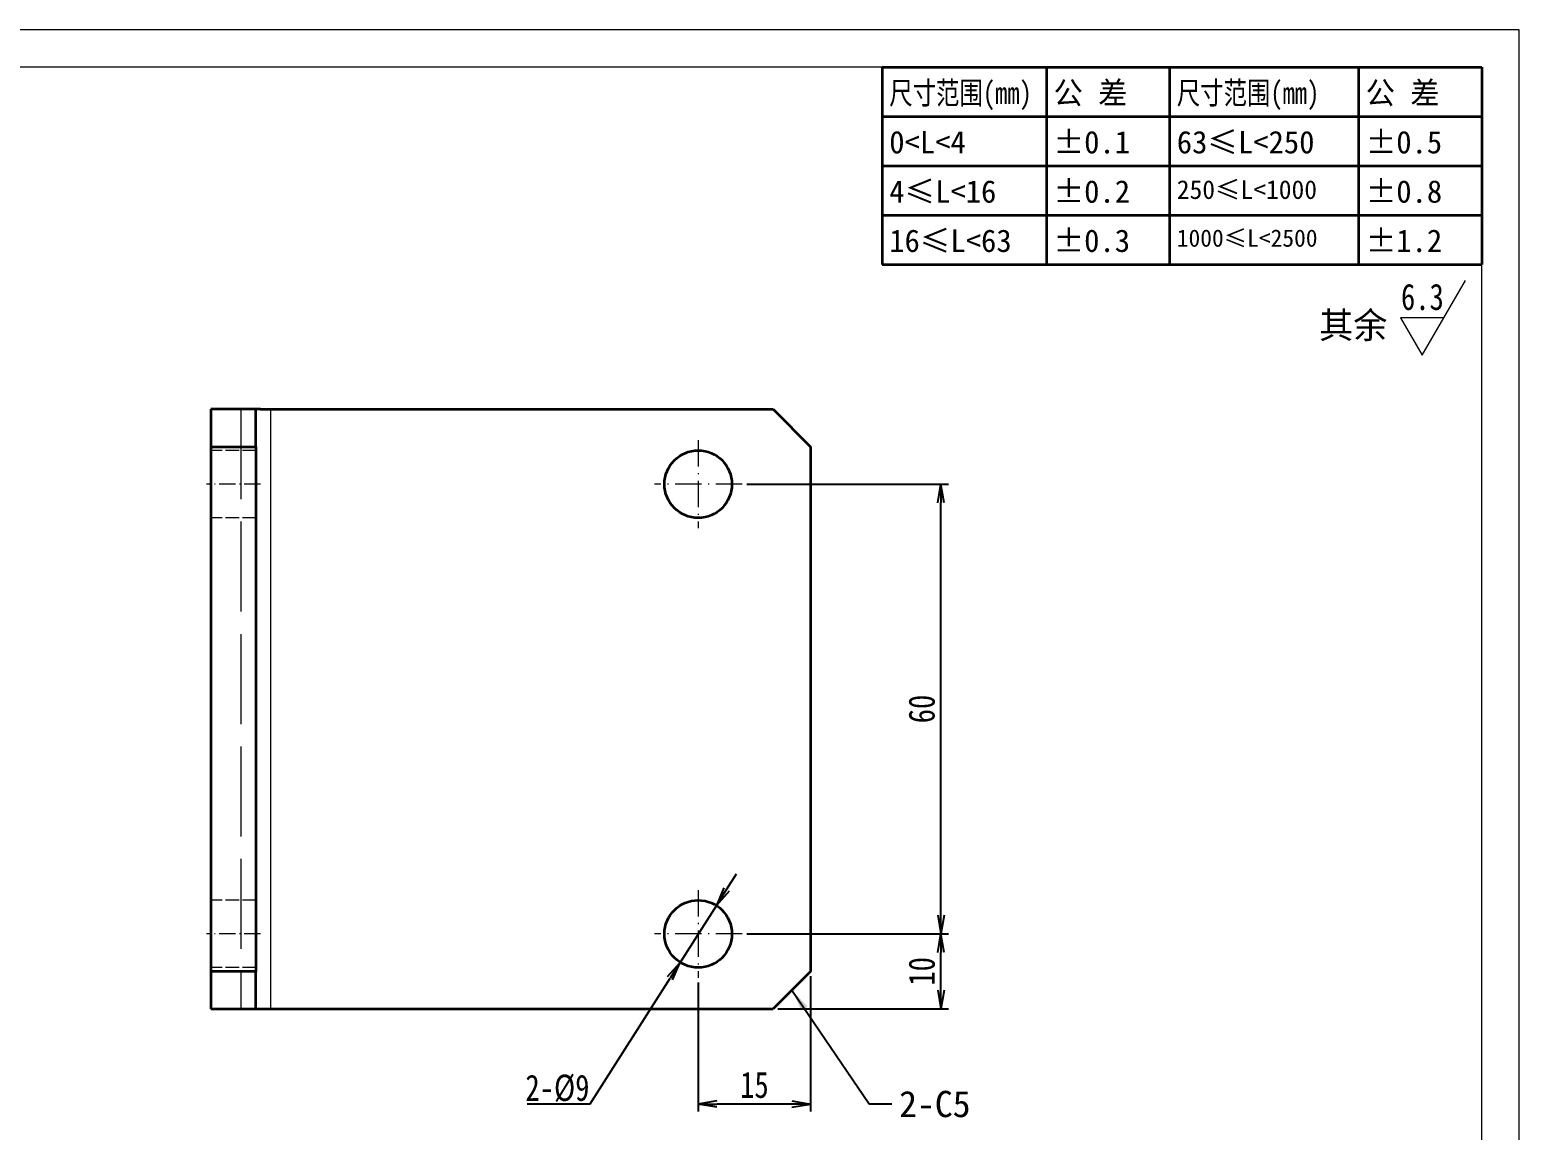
# Model space of a CAD drawing. Header units: millimetres. Extents: x -15766 to 80009, y -9701 to 15159.
# Drawn here: x -9990.3 to -9791.6, y 13403.9 to 13550.7 of the extents above; entities that cross this region are included whole.
import ezdxf
from ezdxf.enums import TextEntityAlignment as Align

# ---------------------------------------------------------------- set-up
doc = ezdxf.new("R2010")
doc.units = ezdxf.units.MM
for name, pattern in [('CENTER-HOKUTO_1', [16, 13, -1, 1, -1]), ('DASHDOT', [18.5, 12, -3, 0.5, -3]), ('DASHED', [15, 12, -3]), ('HIDDEN-HOKUTO_1', [2, 1, -1])]:
    doc.linetypes.add(name, pattern=pattern)
doc.layers.get('DEFPOINTS').update_dxf_attribs({"lineweight": 18})
for name, color, linetype, lineweight in [('AM_7', 2, 'CENTER-HOKUTO_1', 18), ('AM_HID', 1, 'HIDDEN-HOKUTO_1', 18), ('AM_VIS', 7, 'Continuous', 18), ('CDRAFT0', 7, 'Continuous', 18), ('DIM', 253, 'Continuous', 20), ('title_frame', 7, 'Continuous', 18), ('word_dim', 9, 'Continuous', 18), ('尺寸线层', 3, 'Continuous', 18), ('粗实线层', 7, 'Continuous', 35), ('粗实线层_1', 7, 'Continuous', 15)]:
    doc.layers.add(name, color=color, linetype=linetype, lineweight=lineweight)
doc.styles.add('DIM', font='', dxfattribs={"width": 0.8})
doc.styles.get('DIM').set_extended_font_data('NSimSun')
doc.dimstyles.new('1-1', dxfattribs={"dimtxt": 3.5, "dimasz": 3, "dimexe": 1, "dimexo": 0, "dimgap": 1, "dimtad": 1, "dimdsep": 46, "dimtxsty": 'DIM', "dimblk": '_CAXARROW', "dimcen": 0, "dimdle": 6, "dimclrd": 256, "dimclre": 256, "dimclrt": 3, "dimazin": 2, "dimtfac": 0.707107, "dimtmove": 0, "dimatfit": 3, "dimfxl": 0, "dimfrac": 2, "dimtolj": 1, "dimarcsym": 0})
doc.dimstyles.new('1-1$0', dxfattribs={"dimtxt": 3.5, "dimasz": 2.5, "dimexe": 1, "dimexo": 0.625, "dimgap": 0.8, "dimtad": 1, "dimdsep": 46, "dimtxsty": 'DIM', "dimblk": 'OPEN', "dimcen": 0, "dimdle": 5, "dimclrd": 256, "dimclre": 256, "dimclrt": 3, "dimazin": 3, "dimtfac": 0.5, "dimtmove": 0, "dimatfit": 3, "dimldrblk": 'OPEN', "dimfxl": 0, "dimtolj": 1, "dimarcsym": 0})
doc.dimstyles.new('1-1$3', dxfattribs={"dimtxt": 3.5, "dimasz": 2.5, "dimexe": 1, "dimexo": 0.625, "dimgap": 0.3, "dimtad": 1, "dimtih": 1, "dimtoh": 1, "dimdsep": 46, "dimtxsty": 'DIM', "dimblk": 'OPEN', "dimcen": 0, "dimdle": 5, "dimclrd": 256, "dimclre": 256, "dimclrt": 3, "dimazin": 3, "dimtfac": 0.5, "dimtmove": 0, "dimatfit": 3, "dimldrblk": 'OPEN', "dimfxl": 0, "dimtolj": 1, "dimarcsym": 0})

# ---------------------------------------------------------------- blocks, each defined once
blk = doc.blocks.new('*X589')
at = {"layer": 'CDRAFT0'}
for p, q in [((420, 297), (0, 297)), ((420, 0), (420, 297))]:
    blk.add_line(p, q, dxfattribs=at)
at = {"layer": '粗实线层_1'}
for p, q in [((415, 292), (25, 292)), ((415, 5), (415, 292))]:
    blk.add_line(p, q, dxfattribs=at)
blk = doc.blocks.new('自由公差_1')
at = {"layer": '粗实线层'}
for p, q in [((-80, 0), (0, 0)), ((-80, 0), (-80, -26.3)), ((-58.08, 0), (-58.08, -26.3)), ((-41.64, 0), (-41.64, -26.3)), ((-16.44, 0), (-16.44, -26.3)), ((0, 0), (0, -26.3)), ((-80, -6.58), (0, -6.58)), ((-80, -13.15), (0, -13.15)), ((-80, -19.73), (0, -19.73)), ((-80, -26.3), (0, -26.3))]:
    blk.add_line(p, q, dxfattribs=at)
at = {"layer": '尺寸线层', "linetype": 'Continuous', "attachment_point": 1, "line_spacing_factor": 0.9}
for s, insert, char_height, width in [('{\\W0.8;尺寸范围(mm)}', (-79.04, -1.92), 3, 22.6032), ('公 差', (-57.12, -1.92), 3, 22.6032), ('{\\W0.8;尺寸范围(mm)}', (-40.68, -1.92), 3, 22.6032), ('公 差', (-15.48, -1.92), 3, 22.6032), ('0<L<4', (-79.04, -8.49), 3, 22.6032), ('%%P0.1', (-57.12, -8.49), 3, 12.7119), ('63≤L<250', (-40.68, -8.49), 3, 22.6032), ('%%P0.5', (-15.48, -8.49), 3, 12.5771), ('4≤L<16', (-79.04, -15.07), 3, 22.6032), ('%%P0.2', (-57.12, -15.07), 3, 12.4769), ('250≤L<1000', (-40.68, -15.07), 2.5, 22.6032), ('%%P0.8', (-15.48, -15.07), 3, 13.0759), ('16≤L<63', (-79.04, -21.64), 3, 22.6032), ('%%P0.3', (-57.12, -21.64), 3, 12.7119), ('1000≤L<2500', (-40.68, -21.64), 2.3, 22.6032), ('%%P1.2', (-15.48, -21.64), 3, 12.8764)]:
    blk.add_mtext(s, dxfattribs=dict(at, insert=insert, char_height=char_height, width=width))
blk = doc.blocks.new('_OPEN')
at = {"color": 0, "linetype": 'ByBlock', "lineweight": -2}
for p, q in [((-1, 0.166667), (0, 0)), ((-1, -0.166667), (0, 0)), ((0, 0), (-1, 0))]:
    blk.add_line(p, q, dxfattribs=at)
blk = doc.blocks.new('*D1043')
at = {"layer": 'DEFPOINTS', "color": 0, "transparency": 16777216}
for p in [(-9886.15, 13425.12), (-9901.15, 13424.27), (-9901.15, 13407.41)]:
    blk.add_point(p, dxfattribs=at)
at = {"layer": 'DIM', "linetype": 'Continuous', "lineweight": -2, "transparency": 16777216}
for p, q in [((-9886.15, 13424.49), (-9886.15, 13406.41)), ((-9901.15, 13423.64), (-9901.15, 13406.41)), ((-9888.65, 13407.41), (-9898.65, 13407.41))]:
    blk.add_line(p, q, dxfattribs=at)
at = {"layer": 'DIM', "lineweight": -2, "transparency": 16777216, "xscale": 2.5, "yscale": 2.5, "zscale": 2.5, "rotation": 180}
blk.add_blockref('_OPEN', (-9901.15, 13407.41), dxfattribs=at)
at = {"layer": 'DIM', "lineweight": -2, "transparency": 16777216, "xscale": 2.5, "yscale": 2.5, "zscale": 2.5}
blk.add_blockref('_OPEN', (-9886.15, 13407.41), dxfattribs=at)
at = {"layer": 'DIM', "color": 3, "transparency": 16777216, "insert": (-9893.65, 13409.96), "char_height": 3.5, "attachment_point": 5, "style": 'DIM'}
blk.add_mtext('\\A1;15', dxfattribs=at)
blk = doc.blocks.new('*D1044')
at = {"layer": 'DEFPOINTS', "color": 0, "transparency": 16777216}
for p in [(-9895.3, 13430.12), (-9868.77, 13430.12), (-9891.15, 13420.12)]:
    blk.add_point(p, dxfattribs=at)
at = {"layer": 'DIM', "linetype": 'Continuous', "lineweight": -2, "transparency": 16777216}
for p, q in [((-9894.68, 13430.12), (-9867.77, 13430.12)), ((-9868.77, 13422.62), (-9868.77, 13427.62)), ((-9890.53, 13420.12), (-9867.77, 13420.12))]:
    blk.add_line(p, q, dxfattribs=at)
at = {"layer": 'DIM', "lineweight": -2, "transparency": 16777216, "xscale": 2.5, "yscale": 2.5, "zscale": 2.5}
for p, rotation in [((-9868.77, 13430.12), 90), ((-9868.77, 13420.12), 270)]:
    blk.add_blockref('_OPEN', p, dxfattribs=dict(at, rotation=rotation))
at = {"layer": 'DIM', "color": 3, "transparency": 16777216, "insert": (-9871.32, 13425.12), "char_height": 3.5, "attachment_point": 5, "rotation": 90, "style": 'DIM'}
blk.add_mtext('\\A1;10', dxfattribs=at)
blk = doc.blocks.new('*D1045')
at = {"layer": 'DEFPOINTS', "color": 0, "transparency": 16777216}
for p in [(-9895.3, 13490.12), (-9868.77, 13490.12), (-9895.3, 13430.12)]:
    blk.add_point(p, dxfattribs=at)
at = {"layer": 'DIM', "linetype": 'Continuous', "lineweight": -2, "transparency": 16777216}
for p, q in [((-9894.68, 13490.12), (-9867.77, 13490.12)), ((-9868.77, 13432.62), (-9868.77, 13487.62)), ((-9894.68, 13430.12), (-9867.77, 13430.12))]:
    blk.add_line(p, q, dxfattribs=at)
at = {"layer": 'DIM', "lineweight": -2, "transparency": 16777216, "xscale": 2.5, "yscale": 2.5, "zscale": 2.5}
for p, rotation in [((-9868.77, 13490.12), 90), ((-9868.77, 13430.12), 270)]:
    blk.add_blockref('_OPEN', p, dxfattribs=dict(at, rotation=rotation))
at = {"layer": 'DIM', "color": 3, "transparency": 16777216, "insert": (-9871.32, 13460.12), "char_height": 3.5, "attachment_point": 5, "rotation": 90, "style": 'DIM'}
blk.add_mtext('\\A1;60', dxfattribs=at)
blk = doc.blocks.new('*D1047')
at = {"layer": 'DEFPOINTS', "color": 0, "transparency": 16777216}
for p in [(-9898.73, 13433.91), (-9903.57, 13426.32)]:
    blk.add_point(p, dxfattribs=at)
at = {"layer": 'DIM', "linetype": 'Continuous', "lineweight": -2, "transparency": 16777216}
for p, q in [((-9897.39, 13436.02), (-9896.05, 13438.13)), ((-9898.73, 13433.91), (-9903.57, 13426.32)), ((-9915.58, 13407.46), (-9904.91, 13424.21)), ((-9923.99, 13407.46), (-9915.58, 13407.46))]:
    blk.add_line(p, q, dxfattribs=at)
at = {"layer": 'DIM', "lineweight": -2, "transparency": 16777216, "xscale": 2.5, "yscale": 2.5, "zscale": 2.5}
for p, rotation in [((-9898.73, 13433.91), 237.5032656097966), ((-9903.57, 13426.32), 57.50326560979661)]:
    blk.add_blockref('_OPEN', p, dxfattribs=dict(at, rotation=rotation))
at = {"layer": 'DIM', "color": 3, "transparency": 16777216, "insert": (-9919.93, 13409.51), "char_height": 3.5, "attachment_point": 5, "style": 'DIM'}
blk.add_mtext('\\A1;2-%%c9', dxfattribs=at)
blk = doc.blocks.new('_CAXARROW')
blk.add_hatch(color=0).paths.add_polyline_path([(0, 0), (-1, 0.125), (-1, -0.125)], flags=0)

msp = doc.modelspace()

# ---------------------------------------------------------------- linework, layer by layer
at = {"color": 7, "lineweight": 13}
msp.add_line((-9958.15031, 13420.11607), (-9958.15031, 13500.11607), dxfattribs=at)
at = {"layer": 'AM_7', "linetype": 'DASHDOT', "lineweight": 13, "ltscale": 0.292499}
for p, q in [((-9901.15031, 13495.96605), (-9901.15031, 13484.2661)), ((-9901.15031, 13435.96605), (-9901.15031, 13424.2661))]:
    msp.add_line(p, q, dxfattribs=at)
at = {"layer": 'AM_7', "linetype": 'DASHDOT', "lineweight": 13, "ltscale": 0.180005}
for p, q in [((-9959.5507, 13490.11607), (-9966.75089, 13490.11607)), ((-9959.5507, 13430.11607), (-9966.75089, 13430.11607))]:
    msp.add_line(p, q, dxfattribs=at)
at = {"layer": 'AM_7', "linetype": 'DASHDOT', "lineweight": 13, "ltscale": 0.292505}
for p, q in [((-9895.3007, 13490.11607), (-9907.00089, 13490.11607)), ((-9895.3007, 13430.11607), (-9907.00089, 13430.11607))]:
    msp.add_line(p, q, dxfattribs=at)
at = {"layer": 'AM_HID', "linetype": 'DASHED', "lineweight": 13}
msp.add_line((-9962.15031, 13500.11607), (-9962.15031, 13420.11607), dxfattribs=at)
at = {"layer": 'AM_HID', "linetype": 'DASHED', "lineweight": 13, "ltscale": 0.15}
for p, q in [((-9960.15031, 13494.61607), (-9966.15031, 13494.61607)), ((-9960.15031, 13494.61607), (-9966.15031, 13494.61607)), ((-9960.15031, 13485.61607), (-9966.15031, 13485.61607)), ((-9960.15031, 13485.61607), (-9966.15031, 13485.61607)), ((-9960.15031, 13434.61607), (-9966.15031, 13434.61607)), ((-9960.15031, 13434.61607), (-9966.15031, 13434.61607)), ((-9960.15031, 13425.61607), (-9966.15031, 13425.61607)), ((-9960.15031, 13425.61607), (-9966.15031, 13425.61607))]:
    msp.add_line(p, q, dxfattribs=at)
at = {"layer": 'AM_VIS', "lineweight": 35, "ltscale": 0.125}
for p, q in [((-9966.15031, 13500.11607), (-9966.15031, 13495.11607)), ((-9960.15031, 13495.11607), (-9960.15031, 13500.11607)), ((-9966.15031, 13425.11607), (-9966.15031, 13420.11607)), ((-9960.15031, 13420.11607), (-9960.15031, 13425.11607))]:
    msp.add_line(p, q, dxfattribs=at)
at = {"layer": 'AM_VIS', "lineweight": 35, "ltscale": 0.15}
for p, q in [((-9960.15031, 13500.11607), (-9966.15031, 13500.11607)), ((-9966.15031, 13495.11607), (-9960.15031, 13495.11607)), ((-9960.15031, 13425.11607), (-9966.15031, 13425.11607)), ((-9966.15031, 13420.11607), (-9960.15031, 13420.11607))]:
    msp.add_line(p, q, dxfattribs=at)
at = {"layer": 'AM_VIS', "lineweight": 35, "ltscale": 0.014624}
for p, q in [((-9959.56535, 13500.11607), (-9960.15031, 13500.11607)), ((-9960.15031, 13420.11607), (-9959.56535, 13420.11607))]:
    msp.add_line(p, q, dxfattribs=at)
at = {"layer": 'AM_VIS', "lineweight": 35, "ltscale": 0.035376}
for p, q in [((-9959.56535, 13500.11607), (-9958.15031, 13500.11607)), ((-9959.56535, 13420.11607), (-9958.15031, 13420.11607))]:
    msp.add_line(p, q, dxfattribs=at)
at = {"layer": 'AM_VIS', "lineweight": 35}
for p, q in [((-9958.15031, 13500.11607), (-9891.15031, 13500.11607)), ((-9966.15031, 13495.11607), (-9966.15031, 13425.11607)), ((-9960.15031, 13495.11607), (-9960.15031, 13425.11607)), ((-9886.15031, 13495.11607), (-9886.15031, 13425.11607)), ((-9958.15031, 13420.11607), (-9891.15031, 13420.11607))]:
    msp.add_line(p, q, dxfattribs=at)
at = {"layer": 'AM_VIS', "lineweight": 35, "ltscale": 0.176777}
for p, q in [((-9891.15031, 13500.11607), (-9886.15031, 13495.11607)), ((-9886.15031, 13425.11607), (-9891.15031, 13420.11607))]:
    msp.add_line(p, q, dxfattribs=at)
at = {"layer": 'AM_VIS', "lineweight": 35}
for centre in [(-9901.15031, 13490.11607), (-9901.15031, 13430.11607)]:
    msp.add_circle(centre, 4.5, dxfattribs=at)
at = {"layer": 'DIM'}
for p, q in [((-9804.56686, 13507.30629), (-9798.79336, 13517.30629)), ((-9801.68011, 13512.30629), (-9807.45361, 13512.30629)), ((-9807.45361, 13512.30629), (-9804.56686, 13507.30629))]:
    msp.add_line(p, q, dxfattribs=at)

# ---------------------------------------------------------------- block references
at = {"layer": 'title_frame'}
for name, p in [('*X589', (-10211.62198, 13253.73384)), ('自由公差_1', (-9796.62198, 13545.73384))]:
    msp.add_blockref(name, p, dxfattribs=at)

# ---------------------------------------------------------------- texts
at = {"layer": 'DIM', "color": 3, "insert": (-9874.3411, 13409.17251), "char_height": 3.5, "attachment_point": 1}
msp.add_mtext('\\A1;2-C5', dxfattribs=at)
at = {"layer": 'DIM', "color": 2, "style": 'DIM', "width": 0.8}
msp.add_attdef('6.3', text='0.0', height=3.5, dxfattribs=at).set_placement((-9801.68011, 13512.30629), align=Align.BOTTOM_RIGHT)
at = {"layer": 'word_dim', "linetype": 'Continuous', "insert": (-9818.30682, 13513.07215), "char_height": 3.5, "width": 10.860604, "attachment_point": 1}
msp.add_mtext('{\\C3;其余}', dxfattribs=at)

# ---------------------------------------------------------------- dimensions: what is measured, and where the dimension line sits
at = {"layer": 'DIM', "color": 3, "true_color": 0x00ff00}
for base, p1, p2, picture, middle in [((-9868.76921, 13490.11607), (-9895.3007, 13430.11607), (-9895.3007, 13490.11607), '*D1045', (-9871.31921, 13460.11607)), ((-9868.76921, 13430.11607), (-9891.15031, 13420.11607), (-9895.3007, 13430.11607), '*D1044', (-9871.31921, 13425.11607))]:
    dim = msp.add_linear_dim(base=base, p1=p1, p2=p2, angle=90, dimstyle='1-1$0', dxfattribs=at)
    dim.commit()
    dim.dimension.update_dxf_attribs({"geometry": picture, "text_midpoint": middle})
dim = msp.add_diameter_dim_2p(p1=(-9898.73268, 13433.91147), p2=(-9903.56794, 13426.32067), dimstyle='1-1$3', override={"dimpost": '2-%%c<>'}, dxfattribs=at)
dim.commit()
dim.dimension.update_dxf_attribs({"geometry": '*D1047', "text_midpoint": (-9919.93283, 13407.46212), "dimtype": 163})
dim = msp.add_linear_dim(base=(-9901.15031, 13407.40975), p1=(-9886.15031, 13425.11607), p2=(-9901.15031, 13424.2661), dimstyle='1-1$0', dxfattribs=at)
dim.commit()
dim.dimension.update_dxf_attribs({"geometry": '*D1043', "text_midpoint": (-9893.65031, 13409.95975)})

# ---------------------------------------------------------------- leaders
at = {"layer": 'DIM', "color": 3, "true_color": 0x00ff00, "annotation_type": 0, "has_hookline": 1, "hookline_direction": 0, "text_width": 12.83333}
msp.add_leader([(-9888.65031, 13422.61607), (-9878.3411, 13407.42251), (-9875.3411, 13407.42251)], dimstyle='1-1', override={"dimgap": 1, "dimtad": 0}, dxfattribs=at)

doc.saveas('drawing.dxf')
